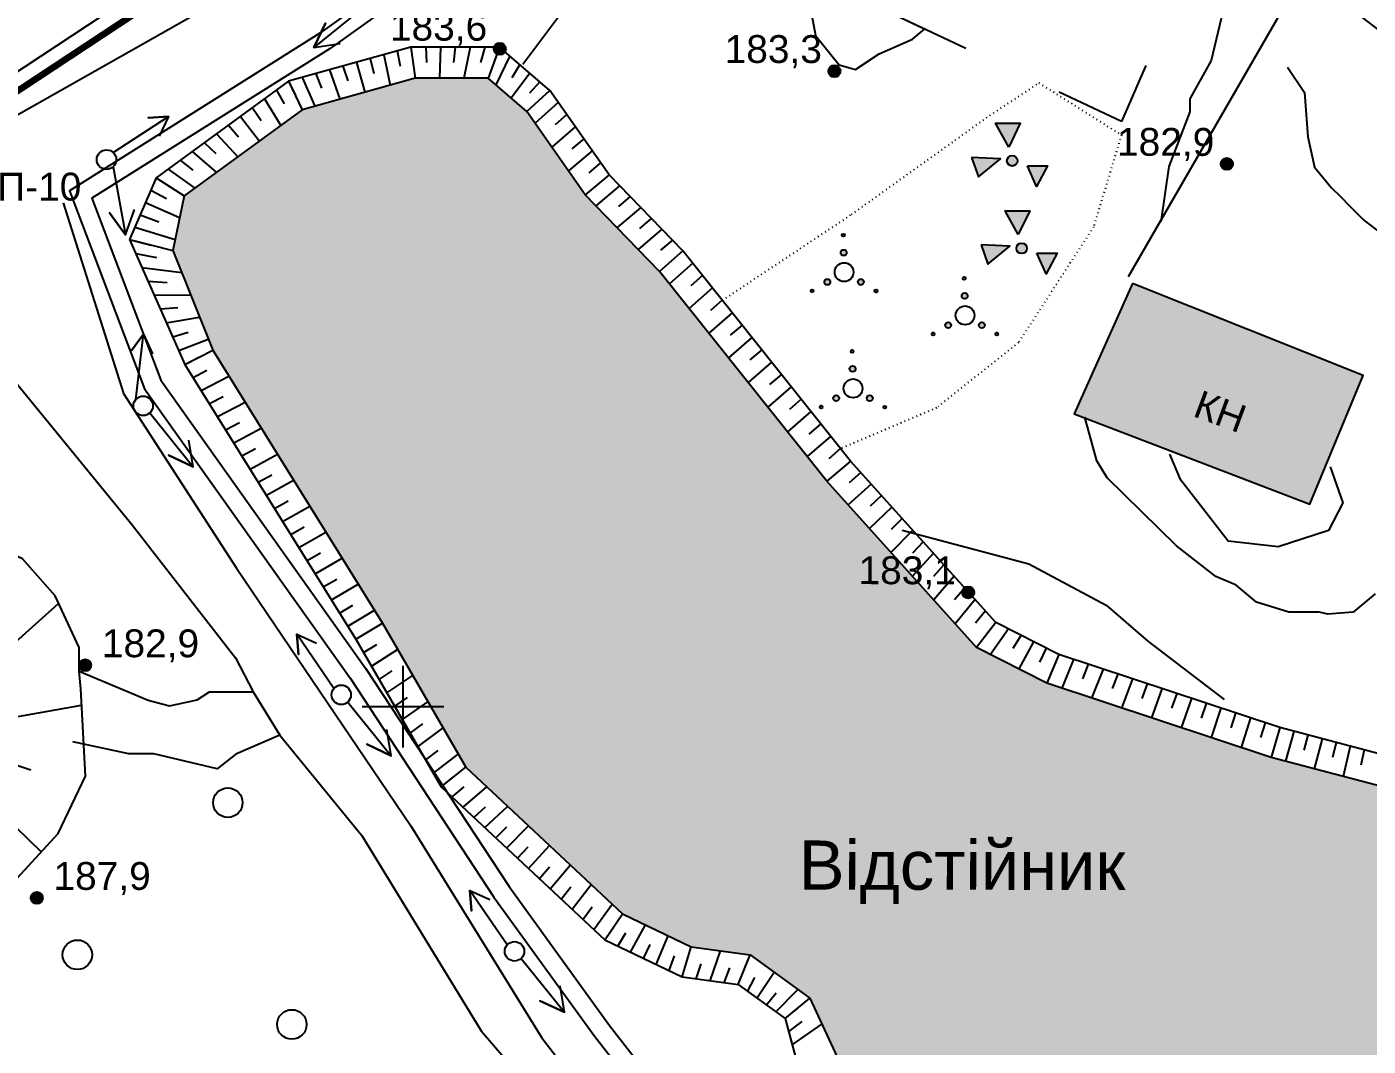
# Model space of a CAD drawing. Header units: millimetres. Extents: x 6243 to 9314, y 4730 to 7085.
# Drawn here: x 6954 to 7117.9, y 6358.5 to 6483 of the extents above; entities that cross this region are included whole.
import ezdxf

# ---------------------------------------------------------------- set-up
doc = ezdxf.new("R2010")
doc.units = ezdxf.units.MM
doc.header["$LTSCALE"] = 0.7
doc.linetypes.add('ACAD_ISO03W100', pattern=[30, 12, -18])
doc.linetypes.add('ACAD_ISO07W100', pattern=[3, 0, -3])
for name, color, linetype in [('відм', 14, 'Continuous'), ('горизонталі', 22, 'Continuous'), ('горный отвод', 7, 'Continuous'), ('дерево', 7, 'Continuous'), ('кущ', 7, 'Continuous'), ('Откос', 7, 'Continuous'), ('чорн', 255, 'Continuous')]:
    doc.layers.add(name, color=color, linetype=linetype)
doc.styles.get("Standard").update_dxf_attribs({"font": 'arial.ttf'})

msp = doc.modelspace()

# ---------------------------------------------------------------- hatches: boundary and pattern name
at = {"layer": 'відм', "ltscale": 0.2, "true_color": 0x000000}
h = msp.add_hatch(color=18, dxfattribs=at)
h.dxf.hatch_style = 1
h.paths.add_polyline_path([(7012.54, 6480.34, 1), (7011.07, 6480.34, 1)])
h = msp.add_hatch(color=18, dxfattribs=at)
h.dxf.hatch_style = 1
h.paths.add_polyline_path([(7053.43, 6477.61, 1), (7051.96, 6477.61, 1)])
h = msp.add_hatch(color=18, dxfattribs=at)
h.dxf.hatch_style = 1
h.paths.add_polyline_path([(7101.36, 6466.27, 1), (7099.9, 6466.28, 1)])
h = msp.add_hatch(color=18, dxfattribs=at)
h.dxf.hatch_style = 1
h.paths.add_polyline_path([(7069.77, 6413.94, 1), (7068.31, 6413.94, 1)])
h = msp.add_hatch(color=18, dxfattribs=at)
h.dxf.hatch_style = 1
h.paths.add_polyline_path([(6961.9, 6405.04, 1), (6960.43, 6405.04, 1)])
h = msp.add_hatch(color=18, dxfattribs=at)
h.dxf.hatch_style = 1
h.paths.add_polyline_path([(6956, 6376.62, 1), (6954.53, 6376.62, 1)])
at = {"layer": 'кущ', "ltscale": 0.2, "true_color": 0x000000}
h = msp.add_hatch(color=18, dxfattribs=at)
h.dxf.hatch_style = 1
h.paths.add_polyline_path([(7053.84, 6455.08), (7053.83, 6455.8, -0.133506), (7054.01, 6455.76, -0.764437)])
h.paths.add_polyline_path([(7053.84, 6455.08, -0.133506), (7053.66, 6455.13, -0.764437), (7053.83, 6455.8)])
h.paths.add_polyline_path([(7053.78, 6457.76, -0.133506), (7053.88, 6457.74, -0.764437), (7053.79, 6457.4)])
h.paths.add_polyline_path([(7053.78, 6457.76), (7053.79, 6457.4, -0.133506), (7053.7, 6457.42, -0.764437)])
h = msp.add_hatch(color=18, dxfattribs=at)
h.dxf.hatch_style = 1
h.paths.add_polyline_path([(7052.14, 6452.04), (7051.52, 6451.68, -0.133506), (7051.47, 6451.86, -0.764437)])
h.paths.add_polyline_path([(7052.14, 6452.04, -0.133506), (7052.19, 6451.86, -0.764437), (7051.52, 6451.68)])
h.paths.add_polyline_path([(7049.83, 6450.69, -0.133506), (7049.8, 6450.78, -0.764437), (7050.14, 6450.87)])
h.paths.add_polyline_path([(7049.83, 6450.69), (7050.14, 6450.87, -0.133506), (7050.16, 6450.78, -0.764437)])
h = msp.add_hatch(color=18, dxfattribs=at)
h.dxf.hatch_style = 1
h.paths.add_polyline_path([(7055.62, 6452.04), (7056.24, 6451.67, 0.133506), (7056.29, 6451.86, 0.764437)])
h.paths.add_polyline_path([(7055.62, 6452.04, 0.133506), (7055.57, 6451.86, 0.764437), (7056.24, 6451.67)])
h.paths.add_polyline_path([(7057.93, 6450.68, 0.133506), (7057.96, 6450.77, 0.764437), (7057.62, 6450.86)])
h.paths.add_polyline_path([(7057.93, 6450.68), (7057.62, 6450.86, 0.133506), (7057.59, 6450.77, 0.764437)])
h = msp.add_hatch(color=18, dxfattribs=at)
h.dxf.hatch_style = 1
h.paths.add_polyline_path([(7068.61, 6449.8), (7068.6, 6450.52, -0.133506), (7068.78, 6450.48, -0.764437)])
h.paths.add_polyline_path([(7068.61, 6449.8, -0.133506), (7068.43, 6449.85, -0.764437), (7068.6, 6450.52)])
h.paths.add_polyline_path([(7068.56, 6452.48, -0.133506), (7068.65, 6452.46, -0.764437), (7068.56, 6452.12)])
h.paths.add_polyline_path([(7068.56, 6452.48), (7068.56, 6452.12, -0.133506), (7068.47, 6452.14, -0.764437)])
h = msp.add_hatch(color=18, dxfattribs=at)
h.dxf.hatch_style = 1
h.paths.add_polyline_path([(7066.91, 6446.77), (7066.29, 6446.4, -0.133506), (7066.24, 6446.58, -0.764437)])
h.paths.add_polyline_path([(7066.91, 6446.77, -0.133506), (7066.96, 6446.58, -0.764437), (7066.29, 6446.4)])
h.paths.add_polyline_path([(7064.6, 6445.41, -0.133506), (7064.58, 6445.5, -0.764437), (7064.91, 6445.59)])
h.paths.add_polyline_path([(7064.6, 6445.41), (7064.91, 6445.59, -0.133506), (7064.94, 6445.5, -0.764437)])
h = msp.add_hatch(color=18, dxfattribs=at)
h.dxf.hatch_style = 1
h.paths.add_polyline_path([(7070.39, 6446.76), (7071.02, 6446.39, 0.133506), (7071.07, 6446.58, 0.764437)])
h.paths.add_polyline_path([(7070.39, 6446.76, 0.133506), (7070.34, 6446.58, 0.764437), (7071.02, 6446.39)])
h.paths.add_polyline_path([(7072.7, 6445.4, 0.133506), (7072.73, 6445.49, 0.764437), (7072.39, 6445.58)])
h.paths.add_polyline_path([(7072.7, 6445.4), (7072.39, 6445.58, 0.133506), (7072.37, 6445.49, 0.764437)])
h = msp.add_hatch(color=18, dxfattribs=at)
h.dxf.hatch_style = 1
h.paths.add_polyline_path([(7054.92, 6440.88), (7054.91, 6441.6, -0.133506), (7055.09, 6441.56, -0.764437)])
h.paths.add_polyline_path([(7054.92, 6440.88, -0.133506), (7054.74, 6440.92, -0.764437), (7054.91, 6441.6)])
h.paths.add_polyline_path([(7054.87, 6443.56, -0.133506), (7054.96, 6443.54, -0.764437), (7054.88, 6443.2)])
h.paths.add_polyline_path([(7054.87, 6443.56), (7054.88, 6443.2, -0.133506), (7054.78, 6443.22, -0.764437)])
h = msp.add_hatch(color=18, dxfattribs=at)
h.dxf.hatch_style = 1
h.paths.add_polyline_path([(7053.22, 6437.84), (7052.6, 6437.48, -0.133506), (7052.55, 6437.66, -0.764437)])
h.paths.add_polyline_path([(7053.22, 6437.84, -0.133506), (7053.27, 6437.66, -0.764437), (7052.6, 6437.48)])
h.paths.add_polyline_path([(7050.91, 6436.49, -0.133506), (7050.89, 6436.58, -0.764437), (7051.22, 6436.67)])
h.paths.add_polyline_path([(7050.91, 6436.49), (7051.22, 6436.67, -0.133506), (7051.25, 6436.58, -0.764437)])
h = msp.add_hatch(color=18, dxfattribs=at)
h.dxf.hatch_style = 1
h.paths.add_polyline_path([(7056.7, 6437.84), (7057.33, 6437.47, 0.133506), (7057.38, 6437.66, 0.764437)])
h.paths.add_polyline_path([(7056.7, 6437.84, 0.133506), (7056.65, 6437.66, 0.764437), (7057.33, 6437.47)])
h.paths.add_polyline_path([(7059.01, 6436.48, 0.133506), (7059.04, 6436.57, 0.764437), (7058.7, 6436.66)])
h.paths.add_polyline_path([(7059.01, 6436.48), (7058.7, 6436.66, 0.133506), (7058.68, 6436.57, 0.764437)])
at = {"layer": 'чорн', "ltscale": 0.2, "true_color": 0x7aafdf}
h = msp.add_hatch(color=143, dxfattribs=at)
h.dxf.hatch_style = 1
h.paths.add_polyline_path([(7051.75, 6427.54), (7031.34, 6453.15), (7022.25, 6462.51), (7015.11, 6472.69), (7010.39, 6476.75), (7001.48, 6476.76), (6987.69, 6472.9), (6973.26, 6462.38), (6971.88, 6455.72), (6976.76, 6443.52), (6997.48, 6410.18), (7007.67, 6392.59), (7026.81, 6374.67), (7035.19, 6370.66), (7042.41, 6369.66), (7049.68, 6364.37), (7054.11, 6354.88), (7057.84, 6340.15), (7064.39, 6327.53), (7078.67, 6310.87), (7096.01, 6296.2), (7108.92, 6288.86), (7127.85, 6284.65), (7147.64, 6288.17), (7163.92, 6295.21), (7169.66, 6301.46), (7169.67, 6310.63), (7164.33, 6323.05), (7167.4, 6330.72), (7174.91, 6335.08), (7181.97, 6334.65), (7195.62, 6326.8), (7197.17, 6332.87), (7193.6, 6342.08), (7194.62, 6345.7), (7202.29, 6346.8), (7202.3, 6350.91), (7195.58, 6358.81), (7187.28, 6364.32), (7187.27, 6355.54), (7180.44, 6341.92), (7173.35, 6345.22), (7175.83, 6357.12), (7182.04, 6367.79), (7180.02, 6369.13), (7172.93, 6372.53), (7160.44, 6381.4), (7145.48, 6387.4), (7121.91, 6389.59), (7106.03, 6393.78), (7078.64, 6402.84), (7070.07, 6407.22)])
at = {"layer": 'чорн', "ltscale": 0.2, "true_color": 0x000000}
h = msp.add_hatch(color=18, dxfattribs=at)
h.dxf.hatch_style = 1
h.paths.add_polyline_path([(7072.97, 6466.91), (7069.46, 6467.08), (7070.28, 6464.7)])
h.paths.add_polyline_path([(7073.99, 6468.34), (7075.4, 6471.25), (7072.39, 6471.26)])
h.paths.add_polyline_path([(7078.73, 6466.04), (7076.28, 6466.05), (7077.4, 6463.53)])
h.paths.add_polyline_path([(7073.77, 6466.66, 1), (7075.05, 6466.66, 1)])
at = {"layer": 'чорн', "ltscale": 0.2, "true_color": 0xf8991e}
h = msp.add_hatch(color=30, dxfattribs=at)
h.dxf.hatch_style = 1
h.paths.add_polyline_path([(7089.1, 6451.68), (7081.98, 6435.76), (7110.77, 6424.73), (7117.27, 6440.45)])
h.paths.add_polyline_path([(7142.42, 6422.35), (7135.94, 6417.95), (7142.08, 6408.81), (7139.29, 6406.61), (7144.8, 6399.87), (7153.1, 6405.91), (7153.26, 6407.27)])
h.paths.add_polyline_path([(7167.57, 6467.14), (7161.37, 6460.44), (7176.32, 6447.96), (7186.31, 6458.86), (7181.36, 6462.95), (7177.65, 6459.21)])
h.paths.add_polyline_path([(7337.2, 6163.56), (7317.34, 6169.78), (7314.83, 6161.88), (7335.27, 6155.81)])
h.paths.add_polyline_path([(7442.68, 6259.93, -0.347605), (7442.59, 6260.83), (7441.99, 6266.81), (7439.88, 6293.76), (7415.69, 6291.4), (7421.32, 6233.26, -0.429974), (7422.08, 6232.52), (7426.98, 6232.96), (7445.21, 6234.83)])
h.paths.add_polyline_path([(7467.35, 6262.85), (7443.71, 6259.9, -0.319893), (7442.86, 6259.79), (7442.7, 6259.77), (7445.21, 6234.83), (7470.18, 6237.38)])
h.paths.add_polyline_path([(7470.18, 6237.38), (7445.21, 6234.83), (7446.19, 6224.99), (7471.19, 6228.29)])
h.paths.add_polyline_path([(7490.17, 6202.85), (7453.53, 6198.83), (7455.63, 6173.52), (7492.33, 6178.02)])
h.paths.add_polyline_path([(7502.15, 6204.16), (7490.17, 6202.85), (7492.33, 6178.02), (7503.32, 6179.37)])
h.paths.add_polyline_path([(7489.79, 6264.41), (7484.64, 6263.85), (7484.21, 6266.64), (7476.61, 6265.78), (7481.26, 6230.53), (7494.81, 6231.9)])
h.paths.add_polyline_path([(7605.91, 6233.57), (7576.31, 6235.14), (7575.5, 6215.55), (7605.11, 6214.88)])
h.paths.add_polyline_path([(7635.46, 6231.28), (7616.46, 6232.2), (7615.78, 6219.39), (7634.86, 6218.65)])
h.paths.add_polyline_path([(7629.1, 6237.04), (7616.76, 6237.44), (7616.46, 6232.2), (7629.1, 6231.59)])
h.paths.add_polyline_path([(7541.73, 6281.35), (7539.44, 6275.22), (7543.85, 6273.77), (7543.04, 6272.05), (7551.3, 6269.4), (7552.62, 6272.72), (7578.65, 6264.84), (7579.55, 6267.98), (7579.55, 6269.81)])
h.paths.add_polyline_path([(7607.16, 6261.15), (7582.56, 6262.48), (7582.55, 6254.24), (7607.15, 6253.63)])
h.paths.add_polyline_path([(7657.49, 6203.44), (7643.22, 6202.27), (7645.02, 6189.86), (7658.59, 6191.58)])
h.paths.add_polyline_path([(7634.29, 6198.53), (7600.66, 6194.64), (7601.56, 6187.72), (7601.95, 6184.1), (7635.22, 6188.13)])
h.paths.add_polyline_path([(7643.46, 6096.07), (7629.22, 6094.03), (7629.87, 6087.95), (7632.94, 6088.41), (7633.21, 6086.21), (7636.12, 6086.6), (7635.87, 6088.8), (7638.97, 6089.28), (7639.31, 6086.81), (7642.08, 6087.17), (7641.78, 6089.71), (7644.34, 6090.06)])
h.paths.add_polyline_path([(7094.55, 6434.2), (7101.96, 6431.47), (7104.38, 6438.05), (7096.97, 6440.78)], flags=24)
h.paths.add_polyline_path([(7139.86, 6410.84), (7144.87, 6404.74), (7150.29, 6409.18), (7145.27, 6415.29)], flags=25)
h.paths.add_polyline_path([(7168.77, 6455.18), (7176.18, 6452.45), (7178.6, 6459.03), (7171.19, 6461.76)], flags=24)
h.paths.add_polyline_path([(7427.66, 6260.39), (7435.96, 6261.18), (7435.18, 6269.38), (7426.88, 6268.59)], flags=24)
h.paths.add_polyline_path([(7452.2, 6247.57), (7460.5, 6248.36), (7459.72, 6256.56), (7451.42, 6255.77)], flags=24)
h.paths.add_polyline_path([(7456.28, 6226.73), (7464.58, 6227.52), (7463.8, 6235.73), (7455.5, 6234.94)], flags=24)
h.paths.add_polyline_path([(7468.9, 6181.83), (7477.2, 6182.62), (7476.42, 6190.83), (7468.12, 6190.04)], flags=24)
h.paths.add_polyline_path([(7493.22, 6185.32), (7501.53, 6186.11), (7500.75, 6194.32), (7492.44, 6193.53)], flags=24)
h.paths.add_polyline_path([(7480.81, 6242.64), (7489.11, 6243.43), (7488.33, 6251.63), (7480.02, 6250.84)], flags=24)
h.paths.add_polyline_path([(7586.89, 6219.95), (7595.2, 6220.74), (7594.42, 6228.94), (7586.11, 6228.15)], flags=24)
h.paths.add_polyline_path([(7621.86, 6220.53), (7630.16, 6221.32), (7629.38, 6229.53), (7621.08, 6228.74)], flags=24)
h.paths.add_polyline_path([(7544.36, 6271.72), (7552.66, 6272.51), (7551.88, 6280.71), (7543.58, 6279.92)], flags=24)
h.paths.add_polyline_path([(7589.26, 6253.03), (7597.57, 6253.82), (7596.79, 6262.03), (7588.48, 6261.24)], flags=9)
h.paths.add_polyline_path([(7647.29, 6193.03), (7655.59, 6193.82), (7654.81, 6202.03), (7646.51, 6201.24)], flags=24)
h.paths.add_polyline_path([(7615.11, 6184.68), (7623.41, 6185.47), (7622.63, 6193.68), (7614.33, 6192.89)], flags=25)
h.paths.add_polyline_path([(7631.58, 6087.21), (7639.89, 6088), (7639.1, 6096.2), (7630.8, 6095.41)], flags=9)
at = {"layer": 'чорн', "ltscale": 0.2, "true_color": 0x000000}
h = msp.add_hatch(color=18, dxfattribs=at)
h.dxf.hatch_style = 1
h.paths.add_polyline_path([(7074.12, 6456.23), (7070.62, 6456.4), (7071.43, 6454.02)])
h.paths.add_polyline_path([(7075.15, 6457.65), (7076.56, 6460.57), (7073.54, 6460.57)])
h.paths.add_polyline_path([(7079.89, 6455.36), (7077.44, 6455.36), (7078.56, 6452.84)])
h.paths.add_polyline_path([(7074.93, 6455.97, 1), (7076.21, 6455.97, 1)])

# ---------------------------------------------------------------- linework, layer by layer
at = {"color": 18, "ltscale": 0.2, "true_color": 0x000000}
msp.add_line((6938.2, 6463.96), (7190.9, 6607.09), dxfattribs=at)
at = {"layer": 'відм', "color": 18, "ltscale": 0.2, "true_color": 0x000000}
for centre in [(7011.81, 6480.34), (7052.69, 6477.61), (7100.63, 6466.28), (7069.04, 6413.94), (6961.16, 6405.04), (6955.26, 6376.62)]:
    msp.add_circle(centre, 0.733, dxfattribs=at)
at = {"layer": 'горизонталі', "color": 18, "true_color": 0x000000}
for points in [[(7079.9, 6532.3), (7083.01, 6529.19), (7084.67, 6526.07), (7086.32, 6524.2), (7089.64, 6517.77), (7091.5, 6514.24), (7093.37, 6512.58), (7093.36, 6511.75), (7095.85, 6508.22), (7099.99, 6500.33), (7099.78, 6498.05), (7100.75, 6492.98), (7100.74, 6487.49), (7098.73, 6478.91), (7096.11, 6474.25), (7096.11, 6472.65), (7093.53, 6465.97), (7092.56, 6459.19)], [(7040.9, 6516.65), (7037.17, 6511.84), (7031.57, 6504.61), (7026.22, 6493.94), (7014.62, 6478.43)], [(7050.39, 6481.95), (7053.26, 6478.39), (7055.29, 6477.81), (7058.16, 6479.72), (7062.24, 6481.53), (7063.7, 6482.75), (7059.29, 6484.83), (7061.17, 6489.39), (7058.37, 6489.77), (7054.33, 6488.27), (7052.59, 6488.27), (7049.94, 6484.35), (7050.39, 6481.95)], [(7108.06, 6478.12), (7110.13, 6475), (7110.54, 6469.61), (7111.36, 6465.87), (7113.43, 6463.38), (7114.47, 6462.34), (7115.71, 6461.09), (7117.37, 6459.43), (7122.55, 6455.48), (7126.29, 6454.03), (7128.36, 6453.61), (7129.19, 6452.36), (7130.85, 6451.74)], [(7118.77, 6413.78), (7116.07, 6411.51), (7112.96, 6411.3), (7111.92, 6411.51), (7108.19, 6411.51), (7104.24, 6412.76), (7101.76, 6414.84), (7099.27, 6415.88), (7094.5, 6419.62), (7086, 6427.93), (7084.76, 6430.01), (7083.28, 6435.36)], [(7113.27, 6429.28), (7114.79, 6424.87), (7113.07, 6421.5), (7106.9, 6419.52), (7100.78, 6420.2), (7095.02, 6427.65), (7093.68, 6430.84)], [(6960.43, 6404.31), (6968.86, 6400.79), (6971.48, 6400.1), (6974.87, 6400.82), (6976.36, 6401.81), (6981.68, 6401.8)], [(6984.95, 6396.49), (6979.57, 6394.17), (6977.29, 6392.4), (6969.54, 6394.23), (6966.49, 6394.24), (6959.68, 6395.68)]]:
    msp.add_lwpolyline(points, dxfattribs=at)
at = {"layer": 'горизонталі', "color": 18, "ltscale": 0.15, "true_color": 0x000000}
msp.add_lwpolyline([(7060.99, 6421.54), (7076.43, 6417.42), (7085.9, 6412.39), (7090.97, 6407.97), (7100.31, 6400.85)], dxfattribs=at)
at = {"layer": 'горный отвод', "color": 18, "ltscale": 0.2, "true_color": 0x000000}
for points in [[(6833.81, 6399.02), (7050.49, 6541.99), (7159.64, 6603.79), (7192.72, 6605.52), (7214.71, 6594.41), (7446.38, 6394.62), (7812.87, 6318.98), (7813.33, 6270.44), (8212.54, 6212.33), (8210.56, 6196.61), (8228.28, 6077.75), (8075.07, 6062.83), (7942.18, 6050.2), (7867.23, 6042.06), (7881.29, 5852.33), (7884.37, 5811.65), (7998.72, 5796.99), (8009.93, 5714.66)], [(6920.99, 5597.24), (6918.57, 5727.75), (6921.2, 5779.95), (6861.62, 5921.06), (6818.67, 5957.18), (6574.79, 6074.63), (6708.61, 6295.21), (6826.26, 6401.67), (6833.8, 6396.61), (7051.54, 6540.28), (7160.22, 6601.81), (7192.29, 6603.48), (7213.58, 6592.73), (7445.46, 6392.76), (7810.88, 6317.34), (7811.33, 6268.71), (8210.3, 6210.63), (8208.53, 6196.59), (8208.57, 6196.32)], [(6920.99, 5597.24), (6918.58, 5727.75), (6921.21, 5779.95), (6861.62, 5921.06), (6818.67, 5957.19), (6574.8, 6074.63), (6708.61, 6295.21), (6826.26, 6401.67), (6833.8, 6396.61), (7051.54, 6540.27), (7160.22, 6601.81), (7192.29, 6603.48), (7213.58, 6592.73), (7445.46, 6392.75), (7810.88, 6317.34), (7811.33, 6268.7), (8210.3, 6210.62), (8208.53, 6196.59), (8208.57, 6196.32)], [(6920.99, 5597.24), (6918.58, 5727.75), (6921.21, 5779.95), (6861.62, 5921.06), (6818.67, 5957.19), (6574.8, 6074.63), (6708.61, 6295.21), (6826.26, 6401.67), (6833.8, 6396.61), (7051.54, 6540.27), (7160.22, 6601.81), (7192.29, 6603.48), (7213.58, 6592.73), (7445.46, 6392.75), (7810.88, 6317.34), (7811.33, 6268.7), (8210.3, 6210.62), (8208.53, 6196.59), (8208.57, 6196.32)], [(6920.99, 5597.24), (6918.58, 5727.75), (6921.21, 5779.95), (6861.62, 5921.06), (6818.67, 5957.19), (6574.8, 6074.63), (6708.62, 6295.21), (6826.26, 6401.67), (6833.8, 6396.61), (7051.54, 6540.27), (7160.22, 6601.81), (7192.29, 6603.48), (7213.58, 6592.73), (7445.46, 6392.75), (7810.87, 6317.34), (7811.33, 6268.7), (8210.29, 6210.62), (8208.53, 6196.59), (8208.57, 6196.32)]]:
    msp.add_lwpolyline(points, dxfattribs=at)
at = {"layer": 'горный отвод', "color": 18, "lineweight": 200, "ltscale": 0.2, "true_color": 0x000000}
msp.add_lwpolyline([(6920.99, 5597.24), (6918.57, 5727.75), (6921.2, 5779.95), (6861.62, 5921.06), (6818.67, 5957.18), (6574.79, 6074.63), (6708.61, 6295.21), (6826.26, 6401.68), (6833.8, 6396.61), (7051.54, 6540.28), (7160.22, 6601.81), (7192.29, 6603.48), (7213.58, 6592.73), (7445.46, 6392.76), (7810.88, 6317.34), (7811.34, 6268.71), (8210.3, 6210.63), (8208.53, 6196.59), (8208.57, 6196.32)], dxfattribs=at)
at = {"layer": 'дерево', "color": 18, "ltscale": 0.2, "true_color": 0x000000}
for centre in [(6978.6, 6388.26), (6960.22, 6369.68), (6986.42, 6361.17)]:
    msp.add_circle(centre, 1.8, dxfattribs=at)
at = {"layer": 'кущ', "color": 18, "ltscale": 0.2, "true_color": 0x000000}
for centre, radius in [((7053.79, 6457.58), 0.181), ((7053.83, 6455.44), 0.362), ((7053.88, 6453.06), 1.15), ((7051.83, 6451.86), 0.362), ((7055.93, 6451.86), 0.362), ((7068.56, 6452.3), 0.181), ((7049.98, 6450.78), 0.181), ((7057.78, 6450.77), 0.181), ((7068.61, 6450.16), 0.362), ((7068.65, 6447.78), 1.15), ((7066.6, 6446.58), 0.362), ((7070.7, 6446.58), 0.362), ((7064.76, 6445.5), 0.181), ((7072.55, 6445.49), 0.181), ((7054.87, 6443.38), 0.181), ((7054.92, 6441.24), 0.362), ((7054.97, 6438.86), 1.15), ((7052.91, 6437.66), 0.362), ((7057.01, 6437.66), 0.362), ((7051.07, 6436.58), 0.181), ((7058.86, 6436.57), 0.181)]:
    msp.add_circle(centre, radius, dxfattribs=at)
at = {"layer": 'Откос', "color": 18, "ltscale": 0.5, "true_color": 0x000000}
for p, q in [((7000.96, 6480.55), (7001.48, 6476.76)), ((7000.96, 6480.55), (7001.48, 6476.76)), ((7002.77, 6480.55), (7002.87, 6478.66)), ((7004.57, 6480.55), (7004.45, 6476.76)), ((7006.38, 6480.55), (7006.16, 6478.65)), ((7008.19, 6480.55), (7007.42, 6476.76)), ((7009.99, 6480.54), (7009.45, 6478.65)), ((7011.8, 6480.54), (7010.39, 6476.75)), ((7011.8, 6480.54), (7011.09, 6478.65)), ((6995.98, 6479.16), (6996.43, 6477.32)), ((6997.64, 6479.62), (6998.42, 6475.91)), ((6999.3, 6480.09), (6999.63, 6478.21)), ((7013.03, 6479.48), (7011.33, 6475.94)), ((6989.34, 6477.3), (6990.05, 6475.53)), ((6991, 6477.76), (6992.29, 6474.19)), ((6992.66, 6478.23), (6993.24, 6476.42)), ((6994.32, 6478.69), (6995.35, 6475.05)), ((7015.48, 6477.37), (7013.22, 6474.32)), ((7014.25, 6478.43), (7013.27, 6476.78)), ((6986.01, 6476.37), (6987.69, 6472.9)), ((6986.01, 6476.37), (6986.85, 6474.63)), ((6987.68, 6476.83), (6989.23, 6473.33)), ((7016.71, 6476.31), (7015.44, 6474.91)), ((6983.08, 6474.22), (6985.07, 6470.99)), ((6984.54, 6475.3), (6985.46, 6473.62)), ((7017.94, 6475.26), (7015.11, 6472.69)), ((7017.94, 6475.26), (7016.53, 6473.97)), ((6981.61, 6473.15), (6982.68, 6471.59)), ((7018.97, 6473.78), (7016.13, 6471.24)), ((6978.67, 6471.01), (6979.9, 6469.57)), ((6980.14, 6472.08), (6982.45, 6469.08)), ((7021.04, 6470.83), (7018.17, 6468.33)), ((7020.01, 6472.31), (7018.58, 6471.05)), ((6977.2, 6469.94), (6979.82, 6467.16)), ((7022.08, 6469.36), (7020.63, 6468.12)), ((6974.26, 6467.8), (6977.2, 6465.25)), ((6975.73, 6468.87), (6977.12, 6467.54)), ((7023.11, 6467.89), (7020.21, 6465.42)), ((6972.79, 6466.72), (6974.34, 6465.51)), ((7024.14, 6466.41), (7022.69, 6465.19)), ((6969.85, 6464.58), (6973.26, 6462.38)), ((6969.85, 6464.58), (6971.55, 6463.48)), ((6971.32, 6465.65), (6974.57, 6463.34)), ((7025.18, 6464.94), (7022.25, 6462.51)), ((7025.18, 6464.94), (7023.71, 6463.73)), ((6969.2, 6463.07), (6971.09, 6462.06)), ((7026.46, 6463.61), (7023.55, 6461.18)), ((6968.55, 6461.56), (6972.71, 6459.72)), ((7029.04, 6460.96), (7026.14, 6458.5)), ((7027.75, 6462.29), (7026.3, 6461.06)), ((6967.9, 6460.05), (6970.17, 6459.22)), ((7030.32, 6459.63), (7028.88, 6458.4)), ((6967.25, 6458.54), (6972.16, 6457.05)), ((7031.61, 6458.31), (7028.74, 6455.83)), ((6966.6, 6457.03), (6971.88, 6455.72)), ((6966.6, 6457.03), (6969.24, 6456.37)), ((7032.9, 6456.98), (7031.47, 6455.74)), ((6967.35, 6455.34), (6969.89, 6454.85)), ((7034.18, 6455.66), (7031.34, 6453.15)), ((7034.18, 6455.66), (7032.76, 6454.4)), ((6968.1, 6453.64), (6972.97, 6453)), ((7035.39, 6454.15), (7032.54, 6451.64)), ((6968.85, 6451.95), (6971.18, 6451.8)), ((7037.79, 6451.13), (7034.94, 6448.63)), ((7036.59, 6452.64), (7035.16, 6451.39)), ((6969.61, 6450.26), (6974.05, 6450.29)), ((7039, 6449.62), (7037.57, 6448.37)), ((6970.36, 6448.57), (6972.47, 6448.75)), ((7040.2, 6448.11), (7037.34, 6445.62)), ((6971.11, 6446.88), (6975.13, 6447.58)), ((7041.41, 6446.6), (7039.97, 6445.35)), ((6971.86, 6445.18), (6973.77, 6445.71)), ((6972.61, 6443.49), (6976.21, 6444.87)), ((7042.61, 6445.09), (7039.74, 6442.6)), ((6973.36, 6441.8), (6976.76, 6443.52)), ((7043.81, 6443.58), (7042.38, 6442.34)), ((6973.36, 6441.8), (6975.06, 6442.66)), ((7045.02, 6442.07), (7042.14, 6439.59)), ((6974.35, 6440.2), (6976.05, 6441.07)), ((6975.35, 6438.6), (6978.73, 6440.34)), ((7046.22, 6440.56), (7044.78, 6439.32)), ((7047.42, 6439.05), (7044.55, 6436.58)), ((6976.34, 6437), (6978.03, 6437.88)), ((6977.34, 6435.41), (6980.7, 6437.17)), ((7048.63, 6437.54), (7047.19, 6436.3)), ((6978.33, 6433.81), (6980.01, 6434.69)), ((7049.83, 6436.03), (7046.95, 6433.56)), ((6979.32, 6432.21), (6982.68, 6433.99)), ((7051.03, 6434.52), (7049.59, 6433.29)), ((6980.32, 6430.61), (6981.99, 6431.51)), ((7052.24, 6433.01), (7049.35, 6430.55)), ((7053.44, 6431.5), (7052, 6430.27)), ((6981.31, 6429.01), (6984.65, 6430.82)), ((7054.65, 6429.99), (7051.75, 6427.54)), ((7054.65, 6429.99), (7051.75, 6427.54)), ((6982.31, 6427.41), (6983.97, 6428.32)), ((7055.91, 6428.58), (7054.49, 6427.33)), ((6983.3, 6425.81), (6986.63, 6427.64)), ((7057.18, 6427.17), (7054.37, 6424.63)), ((6984.29, 6424.21), (6985.95, 6425.13)), ((7058.45, 6425.76), (7057.07, 6424.47)), ((6985.29, 6422.62), (6988.6, 6424.47)), ((7059.72, 6424.36), (7056.99, 6421.73)), ((6986.28, 6421.02), (6987.93, 6421.95)), ((7060.99, 6422.95), (7059.64, 6421.61)), ((6987.28, 6419.42), (6990.57, 6421.29)), ((7062.26, 6421.54), (7059.6, 6418.83)), ((7063.53, 6420.13), (7062.22, 6418.75)), ((6988.27, 6417.82), (6989.92, 6418.76)), ((7064.8, 6418.72), (7062.22, 6415.93)), ((6989.26, 6416.22), (6992.55, 6418.12)), ((7066.07, 6417.32), (7064.8, 6415.9)), ((6990.26, 6414.62), (6991.9, 6415.57)), ((7067.34, 6415.91), (7064.83, 6413.02)), ((6991.25, 6413.02), (6994.52, 6414.94)), ((7068.61, 6414.5), (7067.37, 6413.04)), ((6992.25, 6411.42), (6993.88, 6412.39)), ((6993.24, 6409.83), (6996.5, 6411.77)), ((7069.87, 6413.09), (7067.45, 6410.12)), ((6994.23, 6408.23), (6997.48, 6410.18)), ((7071.14, 6411.68), (7069.95, 6410.18)), ((7072.41, 6410.28), (7070.07, 6407.22)), ((7072.41, 6410.28), (7071.24, 6408.75)), ((6994.23, 6408.23), (6995.86, 6409.2)), ((7073.95, 6409.49), (7071.78, 6406.34)), ((7075.49, 6408.7), (7074.49, 6407.09)), ((6995.18, 6406.59), (6996.8, 6407.58)), ((6996.13, 6404.95), (6999.34, 6406.98)), ((7077.03, 6407.92), (7075.21, 6404.59)), ((7078.57, 6407.13), (7077.75, 6405.42)), ((7080.1, 6406.35), (7078.64, 6402.84)), ((7080.1, 6406.35), (7079.37, 6404.59)), ((7081.91, 6405.75), (7080.47, 6402.24)), ((7083.71, 6405.16), (7083, 6403.39)), ((6997.08, 6403.31), (6998.67, 6404.35)), ((6998.03, 6401.68), (7001.19, 6403.78)), ((7085.51, 6404.56), (7084.12, 6401.03)), ((7087.31, 6403.97), (7086.62, 6402.2)), ((7089.11, 6403.37), (7087.77, 6399.82)), ((7090.91, 6402.78), (7090.25, 6401)), ((7092.71, 6402.18), (7091.42, 6398.61)), ((6998.98, 6400.04), (7000.55, 6401.11)), ((6999.93, 6398.4), (7003.04, 6400.59)), ((7094.51, 6401.58), (7093.88, 6399.8)), ((7096.31, 6400.99), (7095.07, 6397.41)), ((7098.11, 6400.39), (7097.5, 6398.6)), ((7099.91, 6399.8), (7098.72, 6396.2)), ((7101.71, 6399.2), (7101.13, 6397.4)), ((7103.51, 6398.61), (7102.38, 6394.99)), ((7000.88, 6396.76), (7002.42, 6397.88)), ((7001.83, 6395.12), (7004.89, 6397.39)), ((7105.31, 6398.01), (7104.76, 6396.2)), ((7107.11, 6397.42), (7106.03, 6393.78)), ((7107.11, 6397.42), (7106.57, 6395.6)), ((7108.83, 6396.96), (7107.79, 6393.32)), ((7110.54, 6396.51), (7110.05, 6394.68)), ((7112.26, 6396.06), (7111.32, 6392.39)), ((7113.98, 6395.6), (7113.53, 6393.76)), ((7002.77, 6393.49), (7004.3, 6394.64)), ((7003.72, 6391.85), (7006.75, 6394.19)), ((7115.7, 6395.15), (7114.85, 6391.46)), ((7117.42, 6394.7), (7117.02, 6392.84)), ((7004.67, 6390.21), (7007.67, 6392.59)), ((7004.67, 6390.21), (7006.17, 6391.4)), ((7006, 6388.96), (7007.48, 6390.18)), ((7007.34, 6387.72), (7010.22, 6390.2)), ((7008.67, 6386.47), (7010.08, 6387.74)), ((7010, 6385.22), (7012.78, 6387.81)), ((7011.33, 6383.97), (7012.69, 6385.3)), ((7012.66, 6382.73), (7015.33, 6385.42)), ((7013.99, 6381.48), (7015.3, 6382.85)), ((7015.33, 6380.23), (7017.88, 6383.03)), ((7017.99, 6377.74), (7020.43, 6380.64)), ((7016.66, 6378.99), (7017.91, 6380.41)), ((7019.32, 6376.49), (7020.51, 6377.97)), ((7020.65, 6375.24), (7022.98, 6378.25)), ((7023.32, 6372.75), (7025.53, 6375.86)), ((7021.98, 6374), (7023.12, 6375.53)), ((7024.65, 6371.5), (7026.81, 6374.67)), ((7024.65, 6371.5), (7025.73, 6373.08)), ((7027.8, 6370), (7029.61, 6373.33)), ((7026.22, 6370.75), (7027.21, 6372.37)), ((7029.37, 6369.24), (7030.19, 6370.95)), ((7030.94, 6368.49), (7032.4, 6371.99)), ((7032.52, 6367.74), (7033.16, 6369.53)), ((7034.09, 6366.98), (7035.19, 6370.66)), ((7034.09, 6366.98), (7035.19, 6370.66)), ((7037.52, 6366.51), (7038.8, 6370.16)), ((7040.95, 6366.04), (7042.41, 6369.66)), ((7040.95, 6366.04), (7042.41, 6369.66)), ((7035.81, 6366.75), (7036.4, 6368.58)), ((7039.24, 6366.27), (7039.92, 6368.09)), ((7043.23, 6364.37), (7045.32, 6367.54)), ((7042.09, 6365.21), (7042.98, 6366.9)), ((7044.37, 6363.54), (7045.57, 6365.01)), ((7045.52, 6362.71), (7048.22, 6365.43)), ((7046.66, 6361.88), (7049.68, 6364.37)), ((7046.66, 6361.88), (7048.17, 6363.12)), ((7047.09, 6360.28), (7048.75, 6361.53)), ((7047.53, 6358.68), (7051.16, 6361.21))]:
    msp.add_line(p, q, dxfattribs=at)
at = {"layer": 'чорн', "color": 18, "ltscale": 0.5, "true_color": 0x000000}
for p, q in [((7000.96, 6480.55), (6986.01, 6476.37)), ((7011.8, 6480.54), (7000.96, 6480.55)), ((7017.94, 6475.26), (7011.8, 6480.54)), ((6986.01, 6476.37), (6969.85, 6464.58)), ((7001.48, 6476.76), (6987.69, 6472.9)), ((7010.39, 6476.75), (7001.48, 6476.76)), ((7015.11, 6472.69), (7010.39, 6476.75)), ((7025.18, 6464.94), (7017.94, 6475.26)), ((6987.69, 6472.9), (6973.26, 6462.38)), ((7022.25, 6462.51), (7015.11, 6472.69)), ((6969.85, 6464.58), (6966.6, 6457.03)), ((7034.18, 6455.66), (7025.18, 6464.94)), ((7031.34, 6453.15), (7022.25, 6462.51)), ((6973.26, 6462.38), (6971.88, 6455.72)), ((6966.6, 6457.03), (6973.36, 6441.8)), ((6971.88, 6455.72), (6976.76, 6443.52)), ((7054.65, 6429.99), (7034.18, 6455.66)), ((7051.75, 6427.54), (7031.34, 6453.15)), ((6976.76, 6443.52), (6997.48, 6410.18)), ((6973.36, 6441.8), (6994.23, 6408.23)), ((7072.41, 6410.28), (7054.65, 6429.99)), ((7070.07, 6407.22), (7051.75, 6427.54)), ((6997.48, 6410.18), (7007.67, 6392.59)), ((7080.1, 6406.35), (7072.41, 6410.28)), ((6994.23, 6408.23), (7004.67, 6390.21)), ((7078.64, 6402.84), (7070.07, 6407.22)), ((7107.11, 6397.42), (7080.1, 6406.35)), ((7106.03, 6393.78), (7078.64, 6402.84)), ((7122.57, 6393.34), (7107.11, 6397.42)), ((7121.91, 6389.59), (7106.03, 6393.78)), ((7007.67, 6392.59), (7026.81, 6374.67)), ((7004.67, 6390.21), (7024.65, 6371.5)), ((7026.81, 6374.67), (7035.19, 6370.66)), ((7024.65, 6371.5), (7034.09, 6366.98)), ((7035.19, 6370.66), (7042.41, 6369.66)), ((7042.41, 6369.66), (7049.68, 6364.37)), ((7034.09, 6366.98), (7040.95, 6366.04)), ((7040.95, 6366.04), (7046.66, 6361.88)), ((7049.68, 6364.37), (7054.11, 6354.88)), ((7046.66, 6361.88), (7049.27, 6352.27))]:
    msp.add_line(p, q, dxfattribs=at)
at = {"layer": 'чорн', "color": 18, "ltscale": 0.2, "true_color": 0x000000}
for p, q in [((6999.99, 6404.99), (6999.99, 6394.99)), ((6994.99, 6399.99), (7004.99, 6399.99)), ((6994.99, 6399.99), (6994.99, 6399.99)), ((6994.99, 6399.99), (6999.99, 6399.99))]:
    msp.add_line(p, q, dxfattribs=at)
at = {"layer": 'чорн', "color": 18, "true_color": 0x000000}
for points in [[(7245.25, 6546.17), (7221.12, 6566.12), (7182.2, 6592.84), (7145.05, 6584.35), (7103.6, 6565), (7070.45, 6540.95), (7036.9, 6515.79), (7012.31, 6498.32), (6989.83, 6482.25), (6959.24, 6463), (6968.42, 6438.79), (6993.57, 6403.41), (7011.11, 6376.73), (7023.43, 6359.7), (7034.53, 6345.45), (7047.22, 6329.34), (7057.92, 6315.58), (7072.73, 6297.21), (7125.68, 6272.46), (7130.71, 6270.27), (7162.11, 6260.07), (7195.89, 6249.8), (7206.71, 6266.46)], [(7243.82, 6544.44), (7219.77, 6564.33), (7181.74, 6590.43), (7145.79, 6582.22), (7104.74, 6563.05), (7071.78, 6539.15), (7038.22, 6513.98), (7013.61, 6496.5), (6991.09, 6480.39), (6961.99, 6462.08), (6970.42, 6439.85), (6995.42, 6404.68), (7012.95, 6378), (7025.22, 6361.05), (7036.3, 6346.83), (7048.98, 6330.72), (7059.68, 6316.98), (7074.15, 6299.02), (7126.6, 6274.51), (7131.51, 6272.37), (7162.78, 6262.21), (7194.93, 6252.44), (7204.83, 6267.68)], [(6958.49, 6461.53), (6965.86, 6438.24), (6979.64, 6416.92), (7000.94, 6385.41), (7016.94, 6359.53), (7026.39, 6347.31), (7041.46, 6325.62), (7049.96, 6313.48), (7055.38, 6306.31), (7072.23, 6291.91), (7087.02, 6282.59), (7097.38, 6277.55), (7126.23, 6267.39)], [(7089.1, 6451.68), (7081.98, 6435.76), (7110.77, 6424.73), (7117.27, 6440.45), (7089.1, 6451.68)], [(6952.91, 6439.33), (6966.93, 6422.18), (6979.54, 6405.94), (6981.68, 6401.8), (6984.95, 6396.49), (6994.98, 6384.26), (7009.56, 6360.37), (7013.82, 6355.42), (7021.17, 6343.33), (7028.27, 6334), (7033.58, 6326.05), (7039.76, 6317.77), (7044.76, 6309.61), (7054.28, 6298.94), (7062.87, 6291.51), (7072.77, 6284.05), (7090.75, 6273.47), (7100.47, 6270.57), (7115.61, 6265.64), (7137.83, 6257.06), (7152.54, 6252.35), (7173.76, 6244.52), (7188.29, 6241.6)]]:
    msp.add_lwpolyline(points, dxfattribs=at)
at = {"layer": 'чорн', "color": 18, "linetype": 'ACAD_ISO03W100', "true_color": 0x000000}
msp.add_lwpolyline([(7059.29, 6484.83), (7070.02, 6510.84), (7099.2, 6497.52), (7087.75, 6471.46), (7059.29, 6484.83)], dxfattribs=at)
at = {"layer": 'чорн', "color": 18, "ltscale": 0.2, "true_color": 0x000000}
for points in [[(7088.63, 6452.51), (7110.04, 6489.65), (7185.96, 6431.51)], [(6995.67, 6485.78), (6989.1, 6480.49), (6990.51, 6483.49), (6989.1, 6480.49), (6992.33, 6481.01)], [(6964.6, 6467.68), (6971.33, 6472.06), (6968.85, 6471.92), (6971.33, 6472.06), (6970.19, 6469.66)], [(7073.99, 6468.34), (7072.39, 6471.26), (7075.4, 6471.25), (7073.99, 6468.34)], [(6964.6, 6465.93), (6966.1, 6457.63), (6964.14, 6460.31), (6966.1, 6457.63), (6967.19, 6460.72)], [(7069.46, 6467.08), (7070.28, 6464.7), (7072.97, 6466.91), (7069.46, 6467.08)], [(7076.28, 6466.05), (7078.73, 6466.04), (7077.4, 6463.53), (7076.28, 6466.05)], [(7075.15, 6457.65), (7073.54, 6460.57), (7076.56, 6460.57), (7075.15, 6457.65)], [(7070.62, 6456.4), (7071.43, 6454.02), (7074.12, 6456.23), (7070.62, 6456.4)], [(7077.44, 6455.36), (7079.89, 6455.36), (7078.56, 6452.84), (7077.44, 6455.36)], [(6967.36, 6437.52), (6968.29, 6445.5), (6966.81, 6443.5), (6968.29, 6445.5), (6969.4, 6443.1)], [(6969.06, 6435.86), (6974.36, 6429.29), (6971.36, 6430.7), (6974.36, 6429.29), (6973.84, 6432.52)], [(6929.24, 6420.05), (6928.87, 6416.89), (6922.64, 6408.72), (6920.34, 6403.71), (6919.16, 6395.04), (6921.17, 6389.72), (6927.28, 6382.09), (6937.65, 6375.22), (6943.88, 6373.94), (6950.1, 6376.06), (6957.88, 6384.5), (6961.19, 6391.48), (6960.62, 6402.17), (6960.43, 6404.31), (6960.43, 6407.23), (6957.49, 6413.51), (6953.51, 6418.03), (6947.71, 6420.71), (6941.48, 6421.84), (6935.47, 6421.05), (6929.24, 6420.05)], [(6944.73, 6400.79), (6957.92, 6412.59)], [(6991.56, 6402.22), (6987.01, 6408.84), (6987.21, 6406.36), (6987.01, 6408.84), (6989.43, 6407.76)], [(6993.26, 6400.55), (6998.56, 6393.98), (6995.56, 6395.39), (6998.56, 6393.98), (6998.04, 6397.21)], [(6946.52, 6397.64), (6960.72, 6400.17)], [(6945.73, 6395.22), (6954.54, 6392.28)], [(6944.93, 6392.79), (6955.8, 6382.24)], [(7012.72, 6370.89), (7008.17, 6377.51), (7008.37, 6375.03), (7008.17, 6377.51), (7010.59, 6376.43)], [(7014.43, 6369.23), (7019.72, 6362.66), (7016.72, 6364.07), (7019.72, 6362.66), (7019.2, 6365.88)]]:
    msp.add_lwpolyline(points, dxfattribs=at)
at = {"layer": 'чорн', "color": 18, "linetype": 'ACAD_ISO07W100', "ltscale": 0.2, "true_color": 0x000000}
msp.add_lwpolyline([(7039, 6449.62), (7054.78, 6460.12), (7071.26, 6471.92), (7077.68, 6476.19), (7087.75, 6469.82), (7084.35, 6458.58), (7075.17, 6444.46), (7065.19, 6436.47), (7053.44, 6431.5)], dxfattribs=at)
at = {"layer": 'чорн', "color": 18, "ltscale": 0.2, "true_color": 0x000000}
for centre, radius in [((6963.78, 6466.81), 1.19), ((7074.41, 6466.66), 0.641), ((7075.57, 6455.97), 0.641), ((6968.25, 6436.73), 1.19), ((6992.45, 6401.43), 1.19), ((7013.62, 6370.1), 1.19)]:
    msp.add_circle(centre, radius, dxfattribs=at)

# ---------------------------------------------------------------- texts
at = {"color": 18, "ltscale": 0.2, "true_color": 0x000000, "insert": (6950.43, 6465.21), "char_height": 3.4, "attachment_point": 1}
msp.add_mtext_dynamic_manual_height_columns('П-10', width=29.6861, gutter_width=12.5, heights=[0], dxfattribs=at)
at = {"layer": 'чорн', "color": 18, "ltscale": 0.2, "true_color": 0x000000, "char_height": 3.4, "attachment_point": 1}
for s, insert, rotation in [('183,6', (6998.4, 6484.75), 359.9325), ('183,3', (7039.29, 6482.02), 359.9325), ('182,9', (7087.22, 6470.68), 359.9325), ('КН', (7097.51, 6438.71), 339.7757), ('183,1', (7055.64, 6418.35), 359.9325), ('182,9', (6963.21, 6409.43), 359.9325), ('187,9', (6957.3, 6381.01), 359.9325)]:
    msp.add_mtext_dynamic_manual_height_columns(s, width=2.4374, gutter_width=12.5, heights=[0], dxfattribs=dict(at, insert=insert, rotation=rotation))
at = {"layer": 'чорн', "color": 18, "ltscale": 0.2, "true_color": 0x000000, "insert": (7048.35, 6383.64), "char_height": 6, "attachment_point": 1, "rotation": 359.9325, "line_spacing_factor": 2}
msp.add_mtext_dynamic_manual_height_columns('Відстійник', width=2.4374, gutter_width=12.5, heights=[0], dxfattribs=at)

doc.saveas('drawing.dxf')
